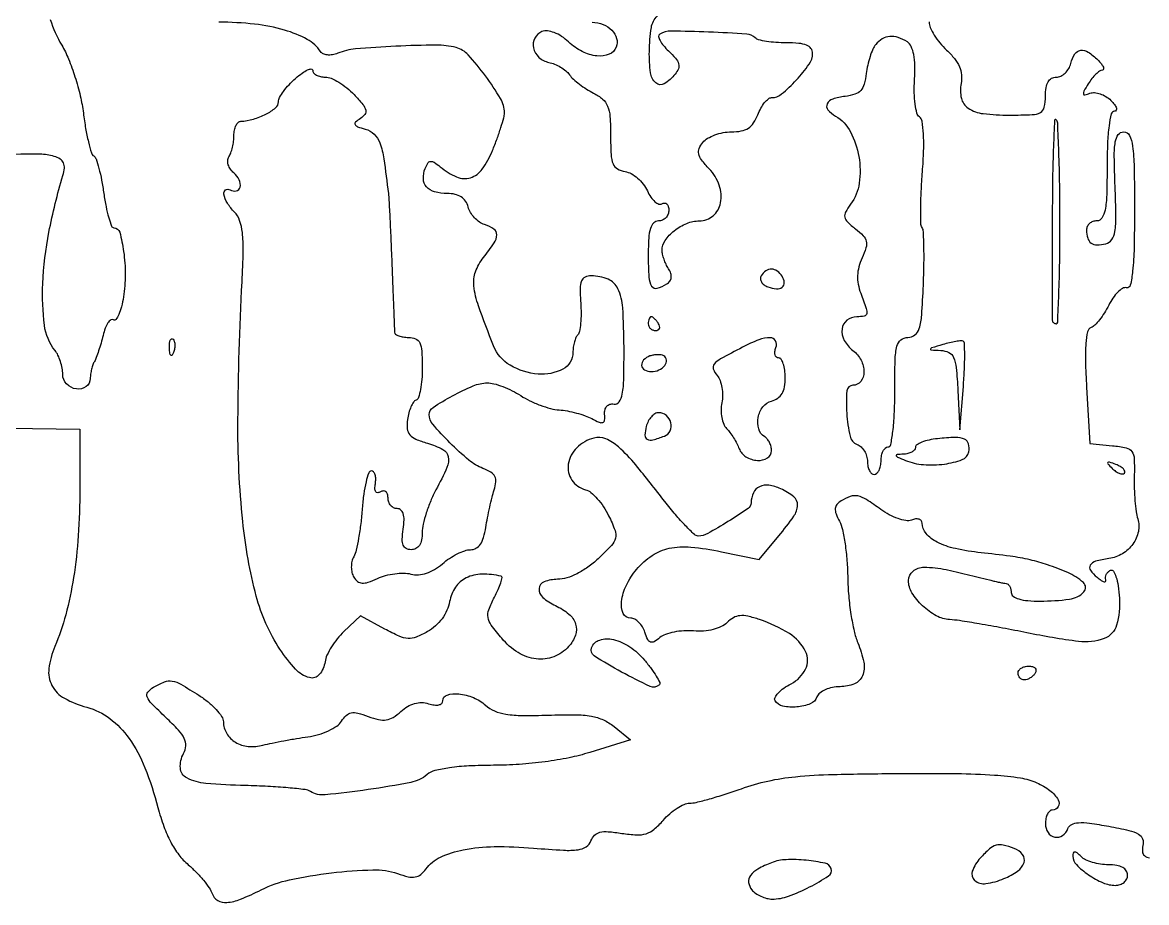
# Model space of a CAD drawing. Extents: x 0 to 5034, y 0 to 2560.
# Drawn here: x 196.6 to 360.8, y 1388.5 to 1517 of the extents above; entities that cross this region are included whole.
import ezdxf

# ---------------------------------------------------------------- set-up
doc = ezdxf.new("R2010")
doc.units = 0

msp = doc.modelspace()

# ---------------------------------------------------------------- linework, layer by layer
for points in [[(200.688407, 1517.402877, 0.055777), (202.355292, 1513.656713, -0.036487), (203.342429, 1511.649946, -0.019006), (204.289231, 1509.025265, -0.018798), (205.060801, 1506.243922, -0.027186), (205.513998, 1503.73426, 0.011595), (205.847144, 1501.491842, 0.016579), (206.254221, 1499.522451, 0.012477), (206.679634, 1497.93567, 0.184639), (207.02319, 1497.485668, -0.175354), (207.366651, 1497.052184, -0.01498), (207.782693, 1495.672665, -0.018384), (208.179293, 1493.949265, -0.013188), (208.500154, 1491.998883, 0.014392), (208.820109, 1490.082825, 0.022884), (209.215183, 1488.468422, 0.018989), (209.629158, 1487.23466, 0.311827), (209.968838, 1487, -0.339451), (210.824544, 1486.343401, -0.030933), (211.393591, 1483.535683, -0.034576), (211.627629, 1480.14888, -0.039629), (211.370558, 1476.915879, -0.022132), (211.072167, 1475.464908, -0.041202), (210.683979, 1474.329513, -0.05925), (210.27265, 1473.627739, -0.386671), (209.904415, 1473.559075, 0.304352), (209.530627, 1473.54512, 0.088785), (209.110982, 1473.108421, 0.057019), (208.707832, 1472.323466, 0.031451), (208.391059, 1471.290898, -0.010479), (208.092509, 1470.149074, -0.010625), (207.747649, 1469.026076, -0.010463), (207.406737, 1468.062709, -0.04215), (207.138172, 1467.5, 0.048367), (206.911637, 1467.009794, 0.024067), (206.717033, 1466.353125, 0.023637), (206.579344, 1465.647527, 0.031969), (206.526431, 1465, -0.236189), (205.904154, 1463.809067, -0.19505), (204.497116, 1463.464499, -0.164738), (203.067233, 1464.19379, -0.195591), (202.5, 1465.588369, 0.04544), (202.417768, 1466.491337, 0.032278), (202.169867, 1467.477946, 0.032759), (201.806976, 1468.396637, 0.057737), (201.376145, 1469.088369, -0.138207), (199.833046, 1472.761593, -0.042103), (199.596344, 1478.847032, -0.036482), (200.48801, 1486.354851, -0.025324), (202.534512, 1494.653596, 0.050326), (202.740151, 1495.712295, 0.132899), (202.60838, 1496.466509, 0.144222), (202.124905, 1497.013669, 0.063413), (201.239703, 1497.423921, 0.077912), (199.199265, 1497.736108, 0.000083), (154.365639, 1497.563352, 0.000258)], [(329, 1517.051869, 0.105161), (329.174319, 1516.23221, 0.034745), (329.755108, 1515.139568, 0.032822), (330.586844, 1513.983462, 0.031846), (331.57058, 1512.933694, -0.035675), (332.719104, 1511.689131, -0.066232), (333.426313, 1510.513856, -0.077962), (333.732304, 1509.334302, -0.071897), (333.675534, 1508.082997, 0.10444), (333.717709, 1505.89139, 0.193195), (334.720785, 1504.453313, 0.117145), (336.907271, 1503.663036, 0.028791), (340.75, 1503.447484, 0.009043), (344.068571, 1503.512592, 0.112806), (345.275831, 1503.836809, 0.224885), (345.836289, 1504.587433, 0.049778), (346, 1506.227762, -0.038059), (346.093866, 1507.459134, -0.092653), (346.393712, 1508.315104, -0.134078), (346.897967, 1508.816452, -0.129705), (347.59362, 1509, 0.114309), (348.241886, 1509.150168, 0.075597), (348.872748, 1509.5875, 0.069688), (349.391003, 1510.235545, 0.070024), (349.710251, 1511, -0.075946), (350.302165, 1512.3717, -0.225025), (351.143769, 1512.91012, -0.180948), (352.240473, 1512.651531, -0.048994), (353.642857, 1511.5, -0.02619), (354.162219, 1510.923182, -0.065362), (354.458161, 1510.440625, -0.164967), (354.486301, 1510.137601, -0.347114), (354.311975, 1510, 0.15487), (353.911632, 1509.872951, 0.036885), (353.365053, 1509.423369, 0.034468), (352.785506, 1508.788429, 0.028174), (352.25518, 1508.037, 0.009946), (351.605166, 1506.948557, 0.172576), (351.533624, 1506.547848, 0.434321), (351.748435, 1506.405196, 0.033297), (352.488934, 1506.634127, -0.112397), (353.165054, 1506.731169, -0.061517), (353.988981, 1506.560561, -0.056588), (354.826347, 1506.166226, -0.058121), (355.54573, 1505.597127, -0.031885), (356.086383, 1504.982743, -0.085185), (356.358969, 1504.469156, -0.213052), (356.326081, 1504.147351, -0.268466), (356.071429, 1504, 0.34799), (355.605485, 1503.631032, 0.024537), (355.283482, 1501.883333, 0.023415), (355.066722, 1499.378316, 0.009874), (355, 1496, -0.006994), (354.94137, 1491.808516, -0.039364), (354.703125, 1489.583333, -0.093584), (354.246922, 1488.413981, -0.258593), (353.5, 1488, 0.087646), (352.927262, 1487.898827, 0.094518), (352.440625, 1487.608333, 0.100101), (352.115099, 1487.175307, 0.111732), (352, 1486.666667, 0.070139), (352.167738, 1485.476798, 0.168984), (352.673917, 1484.760074, 0.159484), (353.539363, 1484.487815, 0.060785), (354.807905, 1484.657454, 0.18221), (355.669058, 1485.265535, 0.108963), (356.137951, 1486.444837, 0.04412), (356.297751, 1488.624485, 0.006499), (356.173853, 1493.048692, -0.006149), (356.048467, 1497.416811, -0.043109), (356.196872, 1499.540538, -0.119309), (356.63671, 1500.600221, -0.23939), (357.423853, 1501, -0.288755), (358.24995, 1500.479524, -0.077694), (358.715736, 1498.925932, -0.029988), (358.947979, 1495.886015, -0.004073), (359, 1489.5, -0.005327), (358.941872, 1484.04449, -0.020874), (358.729712, 1480.684039, -0.029082), (358.390074, 1478.618084, -0.41045), (357.816752, 1478.25, 0.194493), (357.264893, 1478.151875, 0.055338), (356.569231, 1477.599916, 0.046865), (355.855056, 1476.744839, 0.035006), (355.231456, 1475.685884, -0.024422), (354.609118, 1474.576049, -0.026824), (353.899128, 1473.567802, -0.027622), (353.205191, 1472.780412, -0.107533), (352.664704, 1472.42713, 0.252876), (352.145636, 1471.82414, 0.034764), (351.896245, 1470.126689, 0.025878), (351.832797, 1467.551637, 0.008372), (352, 1463.741246), (352.5, 1455.5), (355.792632, 1455.183462, -0.028703), (357.784475, 1454.875838, -0.188663), (358.611439, 1454.329814, -0.146395), (358.960753, 1453.288179, -0.015302), (358.966587, 1450.683462, 0.014295), (358.966986, 1448.935101, 0.013179), (359.066051, 1447.141392, 0.013305), (359.239004, 1445.548248, 0.041938), (359.471841, 1444.5, -0.127407), (359.562966, 1442.639912, -0.106073), (358.760895, 1440.823661, -0.099954), (357.231127, 1439.414623, -0.100197), (355.27577, 1438.711115, 0.02799), (353.330759, 1438.313592, 0.188739), (352.550841, 1437.744154, 0.308103), (352.573839, 1436.995315, 0.062486), (353.532258, 1435.973228, 0.022864), (354.121855, 1435.527795, 0.07576), (354.558538, 1435.316824, 0.288021), (354.761081, 1435.371148, 0.273973), (354.806424, 1435.580727, -0.108714), (354.765366, 1435.969676, -0.085998), (354.883762, 1436.376839, -0.081367), (355.141104, 1436.739658, -0.082145), (355.5, 1437, -0.385538), (355.916174, 1436.883786, -0.063537), (356.30018, 1436.058774, -0.041255), (356.611384, 1434.706915, -0.019701), (356.797354, 1432.932091, -0.084684), (356.387043, 1428.999497, -0.239333), (354.573345, 1427.024115, -0.122811), (350.83977, 1426.597328, -0.018044), (343.275265, 1427.869882, 0.003939), (339.732265, 1428.569188, 0.004545), (336.343359, 1429.17853, 0.004086), (333.464699, 1429.644988, 0.026359), (332, 1429.791604, -0.115827), (330.053441, 1430.346478, -0.063213), (328.042811, 1431.826586, -0.064177), (326.507152, 1433.718668, -0.139293), (326, 1435.503795, -0.228418), (326.660661, 1436.874508, -0.169021), (328.271975, 1437.440245, -0.055455), (331.511715, 1437.088933, -0.007972), (338, 1435.537155, 0.006345), (338.629293, 1435.384483, 0.005845), (339.279687, 1435.243386, 0.005846), (339.862285, 1435.131192, 0.019225), (340.25, 1435.076511, -0.155035), (340.536441, 1434.952259, -0.085543), (340.779688, 1434.65343, -0.071146), (340.944228, 1434.229832, -0.057173), (341, 1433.743676, 0.243668), (341.277857, 1433.207372, 0.082433), (342.094203, 1432.812768, 0.051234), (343.415663, 1432.567672, 0.020704), (345.25, 1432.494981, 0.032438), (349.522223, 1432.780139, 0.170344), (351.589695, 1433.827614, 0.421776), (351.543089, 1435.202915, 0.085475), (349.25, 1436.666615, 0.016081), (346.304056, 1437.793738, 0.027108), (343.761311, 1438.522318, 0.022527), (340.848583, 1439.051768, 0.007723), (336.58929, 1439.562397, -0.027205), (332.845552, 1440.159908, -0.063765), (330.17909, 1441.103201, -0.098229), (328.571778, 1442.35893, -0.179841), (328, 1443.897187, 0.179536), (327.871796, 1444.242723, 0.148391), (327.53817, 1444.454497, 0.102295), (327.029742, 1444.488653, 0.057465), (326.427814, 1444.333926, -0.131099), (325.624385, 1444.248689, -0.04397), (324.469307, 1444.534907, -0.040188), (323.189216, 1445.09297, -0.036314), (321.968307, 1445.865311, 0.015892), (319.856532, 1447.32516, 0.090781), (318.601944, 1447.843811, 0.138721), (317.505794, 1447.772746, 0.056155), (316.146755, 1447.111861, 0.079925), (315.54816, 1446.582258, 0.153785), (315.311885, 1445.993751, 0.111134), (315.421921, 1445.238918, 0.03133), (315.919456, 1444.150499, -0.069799), (316.360774, 1442.949061, -0.016752), (316.74014, 1440.854224, -0.016884), (317.016192, 1438.397296, -0.016013), (317.132158, 1435.88348, 0.018793), (317.266687, 1433.281528, 0.016134), (317.598984, 1430.560116, 0.016433), (318.062096, 1428.107546, 0.0441), (318.599522, 1426.416052, -0.048625), (319.469976, 1423.588154, -0.147654), (319.287588, 1421.60599, -0.200549), (318.114694, 1420.422242, -0.09886), (316, 1420, 0.049127), (314.881926, 1419.889879, 0.055896), (313.856843, 1419.563748, 0.06376), (313.062456, 1419.079927, 0.133279), (312.638374, 1418.5, -0.208388), (311.667062, 1417.512835, -0.073647), (309.695439, 1417.039595, -0.073523), (307.667622, 1417.157828, -0.205888), (306.526321, 1417.957412, -0.265344), (306.509728, 1418.433487, -0.068897), (306.973315, 1419.080837, -0.051471), (307.793802, 1419.7845, -0.032211), (308.878921, 1420.437387, 0.159893), (310.967461, 1422.563668, 0.233408), (310.969362, 1425.142697, 0.13983), (308.602211, 1427.757511, 0.058512), (304.264392, 1429.801359, 0.023729), (302.53582, 1430.2909, 0.08009), (301.368078, 1430.371238, 0.108304), (300.43357, 1430.075062, 0.065773), (299.509614, 1429.366757, -0.085869), (298.660456, 1428.768093, -0.049388), (297.478695, 1428.344645, -0.044529), (296.087654, 1428.125334, -0.038348), (294.60709, 1428.139081, 0.03659), (293.199651, 1428.157092, 0.033991), (291.768814, 1427.972491, 0.035781), (290.519071, 1427.629581, 0.08858), (289.695966, 1427.162637, -0.038142), (288.855076, 1426.566779, -0.225158), (288.332082, 1426.51573, -0.201661), (287.924464, 1426.890632, -0.030476), (287.51671, 1427.94735, 0.059241), (287.160846, 1428.732236, 0.062326), (286.635769, 1429.397034, 0.069586), (286.02893, 1429.847767, 0.12563), (285.432612, 1430, -0.297492), (284.358869, 1430.700889, -0.134215), (284.100825, 1432.439493, -0.082939), (284.799818, 1434.825434, -0.063453), (286.285963, 1437.107573, -0.067816), (288.567792, 1439.15543, -0.097684), (291.058577, 1440.212147, -0.075992), (294.219838, 1440.385536, -0.027471), (298.67822, 1439.703385), (304.183193, 1438.548705), (307.064695, 1442.024353, 0.019758), (309.253608, 1444.887665, 0.144243), (309.801995, 1446.506209, 0.239116), (309.244733, 1447.723698, 0.061227), (307.340642, 1448.890655, 0.069527), (305.604592, 1449.406248, 0.149645), (304.238123, 1449.203606, 0.175478), (303.357687, 1448.311954, 0.102543), (303.015313, 1446.831559, -0.242151), (302.571866, 1446.016079, -0.009586), (299.641329, 1444.102748, -0.013096), (296.689045, 1442.360859, -0.127396), (295.295742, 1442, -0.19113), (294.743632, 1442.219052, -0.011774), (293.462286, 1443.483997, -0.016132), (291.983593, 1445.1164, -0.01116), (290.413776, 1447.051905, 0.006822), (286.169608, 1452.378561, 0.038608), (283.660827, 1454.999193, 0.08261), (281.793212, 1456.183604, 0.165514), (280.07094, 1456.3083, 0.131117), (277.563323, 1454.884082, 0.159275), (276.327018, 1452.495538, 0.191991), (276.843244, 1450.161131, 0.181458), (278.838186, 1448.752566, -0.109288), (279.630262, 1448.346735, -0.037683), (280.562409, 1447.449114, -0.035308), (281.472965, 1446.271868, -0.034199), (282.219614, 1444.96598, -0.021819), (283.147904, 1442.814828, -0.152606), (283.216643, 1441.687191, -0.130003), (282.639865, 1440.632783, -0.014209), (280.664546, 1438.66583, -0.033566), (279.183309, 1437.448894, -0.03823), (277.613187, 1436.498676, -0.041973), (276.088746, 1435.882883, -0.074127), (274.75, 1435.677779, 0.089011), (272.807229, 1435.32105, 0.290879), (272.056142, 1434.32378, 0.239294), (272.588159, 1433.030907, 0.070902), (274.444988, 1431.843111, -0.06668), (276.405849, 1430.611867, -0.142457), (277.397805, 1429.142886, -0.165343), (277.370644, 1427.526017, -0.098074), (276.369123, 1425.855382, -0.117174), (274.198724, 1424.364317, -0.123617), (271.633805, 1424.048067, -0.109679), (268.984684, 1424.990501, -0.077911), (266.597562, 1427.066423, -0.017315), (265.086454, 1428.993973, -0.11421), (264.60934, 1430.113652, -0.135785), (264.715951, 1431.237997, -0.028205), (265.534349, 1433.066423, 0.014952), (266.078436, 1434.200439, 0.026009), (266.45132, 1435.174981, 0.02536), (266.652666, 1435.923649, 0.407949), (266.52568, 1436.125, 0.062347), (263.694276, 1436.43462, 0.110772), (261.423877, 1435.888012, 0.130303), (259.843654, 1434.513061, 0.105587), (258.996479, 1432.42367, -0.062529), (258.603239, 1431.151119, -0.052603), (257.889818, 1429.932701, -0.051564), (256.920781, 1428.866853, -0.054663), (255.771743, 1428.045359, -0.032538), (254.104125, 1427.247174, -0.110843), (252.922736, 1427.055825, -0.090924), (251.645871, 1427.370405, -0.017775), (249.513868, 1428.422598), (245.977207, 1430.327216), (243.541869, 1428.039334, 0.034987), (242.587438, 1427.007941, 0.030091), (241.732828, 1425.802087, 0.031236), (241.090379, 1424.608955, 0.072401), (240.803266, 1423.635942, -0.14042), (239.967765, 1421.772032, -0.29373), (238.510955, 1421.322996, -0.140022), (236.508866, 1422.55223, -0.039246), (234.225414, 1425.473402, -0.082662), (230.762915, 1433.22535, -0.038089), (228.789392, 1444.133643, -0.027631), (228.085888, 1458.904095, -0.011115), (228.689893, 1479.109093, 0.007642), (228.856449, 1483.629218, 0.032807), (228.737885, 1486.319458, 0.057917), (228.335596, 1488.074391, 0.111547), (227.569478, 1489.287665, -0.05945), (226.557374, 1490.574026, -0.088771), (226.040134, 1491.904433, -0.292467), (226.282319, 1492.519081, -0.303857), (226.930902, 1492.542705, 0.189394), (227.845241, 1492.377059, 0.295171), (228.40136, 1492.915418, 0.1699), (228.28326, 1493.994584, 0.108544), (227.5, 1495, -0.067277), (226.990395, 1495.553957, -0.076727), (226.673255, 1496.2002, -0.08763), (226.591252, 1496.836102, -0.133254), (226.76101, 1497.363307, 0.059573), (227.044882, 1497.939948, 0.026689), (227.282922, 1498.752184, 0.025961), (227.445745, 1499.647938, 0.031986), (227.5, 1500.495192, -0.047961), (227.573788, 1501.262676, -0.065672), (227.79375, 1501.920149, -0.083233), (228.117833, 1502.374019, -0.184738), (228.5, 1502.544349, 0.057113), (230.343282, 1502.856994, 0.04877), (232.174669, 1503.587579, 0.051624), (233.583618, 1504.511076, 0.225574), (234, 1505.387052, -0.126947), (234.161014, 1506.011012, -0.031337), (234.734375, 1506.910004, -0.030049), (235.543083, 1507.888917, -0.026142), (236.5, 1508.813051, -0.02139), (237.460449, 1509.578558, -0.047297), (238.265625, 1510.056435, -0.097056), (238.792776, 1510.189693, -0.430148), (239, 1509.993387, 0.177991), (239.139373, 1509.614271, 0.092234), (239.536295, 1509.291807, 0.072307), (240.127175, 1509.073469, 0.052445), (240.825686, 1509, -0.100162), (241.692904, 1508.824515, -0.036091), (242.819521, 1508.250153, -0.034049), (243.997087, 1507.42417, -0.034226), (245.049481, 1506.44733, -0.015643), (246.313099, 1505.015013, -0.108783), (246.737833, 1504.188929, -0.225122), (246.620008, 1503.558164, -0.093261), (245.973795, 1502.947305, 0.036976), (245.273694, 1502.420351, 0.331279), (245.197624, 1502.066686, 0.204183), (245.534446, 1501.759121, 0.017336), (246.678655, 1501.402, -0.123716), (247.976153, 1500.66933, -0.117069), (248.805506, 1499.396524, -0.050221), (249.39221, 1497.04053, -0.006842), (250.051305, 1492, -0.015579), (250.13563, 1491.012464, -0.001145), (250.276256, 1488.296875, -0.001594), (250.426263, 1485.056472, -0.001208), (250.570933, 1481.5, 0.000141), (250.705948, 1477.996941, 0.000209), (250.826562, 1474.923437, 0.000093), (250.931146, 1472.298836, 0.004105), (250.957632, 1471.75, 0.227702), (251.116414, 1471.462231, 0.066823), (251.575054, 1471.220313, 0.052447), (252.231001, 1471.054822, 0.0356), (253, 1471, -0.101296), (254.033479, 1470.788456, -0.187602), (254.636792, 1470.197917, -0.09211), (254.929911, 1469.007878, -0.014451), (255, 1466.583333, -0.019164), (254.934195, 1464.867092, -0.027893), (254.734273, 1463.366146, -0.026847), (254.44836, 1462.207196, -0.234723), (254.095398, 1461.833333, 0.159839), (253.723597, 1461.538746, 0.04209), (253.355062, 1460.863542, 0.038319), (253.044131, 1459.981441, 0.03126), (252.845398, 1459, 0.056984), (252.813978, 1457.660141, 0.153287), (253.176241, 1456.790254, 0.118967), (254.042732, 1456.151602, 0.028016), (255.75, 1455.543203, -0.045458), (258.018301, 1454.644667, -0.234433), (258.803862, 1453.594473, -0.152332), (258.612138, 1452.013236, -0.017253), (257, 1448.738815, 0.024352), (256.234393, 1447.126443, 0.021059), (255.5875, 1445.367957, 0.021595), (255.137142, 1443.722846, 0.056065), (255, 1442.503624, -0.046148), (254.899743, 1441.419685, -0.097309), (254.588884, 1440.637918, -0.129683), (254.076592, 1440.169779, -0.121205), (253.386501, 1440, -0.116179), (252.647561, 1440.174048, -0.185943), (252.215669, 1440.646606, -0.105029), (252.071307, 1441.521737, -0.024987), (252.213308, 1443, 0.02709), (252.33738, 1444.351274, 0.081358), (252.22226, 1445.267697, 0.14566), (251.877821, 1445.797332, 0.178073), (251.326807, 1446, -0.116754), (250.820719, 1446.119809, -0.100532), (250.38975, 1446.457961, -0.092981), (250.10044, 1446.963632, -0.083757), (250, 1447.559017, 0.071941), (249.920464, 1448.108941, 0.149735), (249.683764, 1448.466674, 0.189954), (249.331462, 1448.580914, 0.123549), (248.918623, 1448.449706, -0.126292), (248.504966, 1448.320695, -0.268721), (248.216838, 1448.468497, -0.14569), (248.08835, 1448.911251, -0.040251), (248.152237, 1449.640689, 0.046083), (248.206249, 1450.352657, 0.073496), (248.107313, 1450.953827, 0.104049), (247.879161, 1451.354911, 0.214777), (247.556976, 1451.5, 0.321996), (247.179672, 1451.228912, 0.022185), (246.795205, 1449.893811, 0.024985), (246.462819, 1448.128031, 0.015553), (246.241941, 1446.032122, -0.01206), (246.024667, 1443.822463, -0.013437), (245.706727, 1441.704545, -0.012831), (245.342161, 1439.920209, -0.066145), (244.988354, 1438.97824, 0.069606), (244.72731, 1438.26842, 0.054233), (244.641009, 1437.450018, 0.055316), (244.732255, 1436.65179, 0.082496), (244.998162, 1436.002974, 0.08605), (245.561632, 1435.367292, 0.156004), (246.204632, 1435.122063, 0.098471), (247.08379, 1435.247273, 0.022441), (248.485689, 1435.811526, -0.042357), (249.655518, 1436.229109, -0.031858), (250.996568, 1436.493287, -0.032586), (252.299167, 1436.578937, -0.061682), (253.341692, 1436.450377, 0.076422), (254.44672, 1436.346914, 0.063932), (255.605314, 1436.565989, 0.057403), (256.781466, 1437.104331, 0.042655), (257.937399, 1437.945707, -0.032321), (258.971947, 1438.731896, -0.030342), (260.120653, 1439.396551, -0.031738), (261.21214, 1439.858571, -0.084442), (262.043604, 1440, 0.128584), (262.844181, 1440.209344, 0.114303), (263.481502, 1440.790281, 0.079408), (263.958826, 1441.789761, 0.033229), (264.286326, 1443.25, -0.009313), (264.532039, 1444.657601, -0.006941), (264.853476, 1446.201015, -0.007021), (265.197252, 1447.64803, -0.015801), (265.507704, 1448.732179, 0.050985), (265.75434, 1449.897269, 0.148496), (265.602186, 1450.696557, 0.138845), (265.021532, 1451.308857, 0.042425), (263.861971, 1451.870696, -0.08244), (261.812992, 1453.073712, -0.022739), (259.047171, 1455.603626, -0.018127), (256.529574, 1458.315882, -0.182041), (256.006323, 1459.741342, -0.252019), (256.578734, 1460.783952, -0.019447), (259.417755, 1462.470592, -0.025449), (262.440648, 1463.917007, -0.094277), (264.5, 1464.35036, -0.069222), (265.467667, 1464.234843, -0.026635), (266.759253, 1463.820693, -0.025757), (268.132089, 1463.215746, -0.028847), (269.382563, 1462.492723, 0.032745), (270.685864, 1461.752636, 0.0238), (272.220063, 1461.097846, 0.024196), (273.742012, 1460.614654, 0.047514), (274.994286, 1460.407319, -0.028477), (276.186967, 1460.256169, -0.019615), (277.515931, 1459.955884, -0.019829), (278.775676, 1459.56468, -0.037679), (279.746169, 1459.135846, 0.020376), (280.841378, 1458.605921, 0.186383), (281.360569, 1458.58443, 0.292384), (281.622357, 1458.911681, 0.045948), (281.634446, 1459.776659, -0.078848), (281.688003, 1460.448799, -0.127101), (281.956624, 1460.952741, -0.140732), (282.412181, 1461.231164, -0.106578), (283, 1461.264477, 0.289134), (283.751614, 1461.588628, 0.107077), (284.206516, 1462.703635, 0.038766), (284.427837, 1464.989197, 0.0059), (284.461042, 1469.575029, 0.014042), (284.273285, 1475.325374, 0.092851), (283.576465, 1478.101865, 0.188492), (282.14758, 1479.479447, 0.096832), (279.673531, 1479.984687, 0.109176), (278.764834, 1479.791854, 0.195332), (278.247855, 1479.246172, 0.095419), (278.047961, 1478.161987, 0.016037), (278.132796, 1476.042598, -0.017693), (278.190333, 1474.475308, -0.022959), (278.126248, 1473.039336, -0.021576), (277.969667, 1471.874778, -0.153335), (277.709265, 1471.375931, 0.094239), (277.436463, 1470.97501, 0.035017), (277.208346, 1470.329201, 0.033182), (277.05232, 1469.571953, 0.034229), (277, 1468.808582, -0.277673), (275.535296, 1466.374478, -0.143387), (271.929614, 1465.633942, -0.112413), (267.823546, 1466.931847, -0.168145), (265.40022, 1469.76505, -0.007945), (263.216047, 1475.593996, -0.057352), (262.539386, 1478.509551, -0.115977), (262.782936, 1480.573632, -0.079704), (263.932799, 1482.641697, 0.018996), (265.493693, 1484.789128, 0.139455), (265.881147, 1485.984596, 0.258684), (265.461804, 1486.810183, 0.071929), (264.107971, 1487.465731, -0.075186), (263.346013, 1487.840797, -0.052611), (262.620634, 1488.467611, -0.052369), (262.038313, 1489.236174, -0.072118), (261.70159, 1490.033119, 0.085656), (261.313932, 1490.885866, 0.100412), (260.679079, 1491.505264, 0.089239), (259.78897, 1491.876274, 0.054281), (258.652637, 1492, -0.065299), (256.810133, 1492.241658, -0.147828), (255.626314, 1492.974577, -0.175152), (255.164974, 1494.142743, -0.099261), (255.42322, 1495.660511, -0.046466), (255.807951, 1496.438463, -0.231747), (256.208075, 1496.691111, -0.17601), (256.732294, 1496.562436, -0.025899), (257.622422, 1495.898399, 0.070966), (260.021703, 1494.423982, 0.179396), (262.035664, 1494.314472, 0.164115), (263.755073, 1495.557676, 0.057424), (265.25, 1498.263678, 0.009508), (265.920018, 1499.986102, 0.011219), (266.485937, 1501.640821, 0.010161), (266.90223, 1503.052441, 0.066712), (267, 1503.781947, 0.135125), (266.428648, 1505.857499, 0.025328), (264.221439, 1509.169107, 0.024871), (261.697777, 1512.237658, 0.145264), (259.928811, 1513.308365, 0.066272), (257.029683, 1513.668025, 0.009913), (251.146557, 1513.498846, 0.009364), (245.265379, 1513.102441, 0.076019), (242.649075, 1512.468358, -0.054978), (241.8881, 1512.249804, -0.067118), (241.148469, 1512.223318, -0.079405), (240.53668, 1512.383918, -0.146711), (240.149075, 1512.71475, 0.126907), (238.213448, 1514.50148, 0.052813), (234.896415, 1515.854994, 0.04306), (230.518538, 1516.723457, 0.026957), (225.29966, 1517.015313, -0.014884)], [(279.8, 1517, -0.093312), (281.399494, 1516.698873, -0.107465), (282.690804, 1515.84121, -0.125975), (283.37643, 1514.643124, -0.16024), (283.314866, 1513.378145, -0.207829), (282.280091, 1512.324225, -0.123627), (280.508554, 1512.076865, -0.091755), (278.36653, 1512.716704, -0.070346), (276.365332, 1514.126514, 0.041579), (275.33877, 1514.941615, 0.054833), (274.278684, 1515.491367, 0.064367), (273.29, 1515.733626, 0.12011), (272.476975, 1515.629538, 0.184674), (271.423604, 1514.683742, 0.175609), (271.241973, 1513.252729, 0.15179), (272.032431, 1511.880778, 0.140045), (273.486551, 1511.144815, -0.051088), (274.314724, 1510.895565, -0.036501), (275.179409, 1510.459161, -0.037043), (275.950488, 1509.915148, -0.06282), (276.492098, 1509.341693, 0.051358), (277.064595, 1508.707097, 0.021157), (277.957358, 1507.967465, 0.020667), (278.990003, 1507.248449, 0.024955), (280.017031, 1506.664492, -0.061775), (281.331987, 1505.783108, -0.119679), (282.061587, 1504.758271, -0.078892), (282.409226, 1503.225249, -0.016386), (282.5, 1500.456131, 0.012864), (282.57136, 1497.68306, 0.082857), (282.871798, 1496.319002, 0.166291), (283.504881, 1495.584976, 0.097245), (284.612994, 1495.198403, -0.09074), (285.505581, 1494.89987, -0.052019), (286.440541, 1494.249617, -0.049665), (287.274026, 1493.372529, -0.058351), (287.867248, 1492.392015, 0.040523), (288.376999, 1491.477544, 0.064411), (288.965763, 1490.803781, 0.090309), (289.537331, 1490.458171, 0.233429), (290.004253, 1490.502629, -0.13999), (290.382259, 1490.609447, -0.191219), (290.707499, 1490.479297, -0.138257), (290.927083, 1490.110894, -0.065777), (291, 1489.559017, -0.095165), (290.885705, 1488.963945, -0.09695), (290.559375, 1488.457961, -0.098802), (290.072373, 1488.119235, -0.103052), (289.5, 1488, 0.200296), (288.79299, 1487.704941, 0.122766), (288.325, 1486.916667, 0.058865), (288.069243, 1485.460489, 0.014068), (288, 1483, 0.013146), (288.08499, 1479.768025, 0.130074), (288.497512, 1478.485845, 0.32671), (289.297512, 1478.176226, 0.076141), (290.697214, 1478.791706, 0.092797), (291.152692, 1479.217159, 0.129779), (291.35644, 1479.732828, 0.11243), (291.292169, 1480.338337, 0.058625), (290.962526, 1481.026393, -0.030518), (290.604641, 1481.677032, -0.024715), (290.299873, 1482.413333, -0.025375), (290.086458, 1483.122578, -0.057201), (290.015313, 1483.678571, -0.155247), (290.456528, 1485.130353, -0.074413), (291.800797, 1486.56862, -0.070135), (293.618829, 1487.635241, -0.097945), (295.463021, 1488, 0.179638), (297.475697, 1488.74722, 0.169688), (298.572149, 1490.646092, 0.133623), (298.371771, 1493.203527, 0.102943), (296.905013, 1495.60111, -0.022942), (295.789772, 1496.903047, -0.107091), (295.363433, 1497.787734, -0.161005), (295.429396, 1498.575234, -0.072599), (295.975671, 1499.470685, -0.088678), (296.670387, 1500.057237, -0.04325), (297.724609, 1500.550764, -0.041085), (298.942904, 1500.88698, -0.046821), (300.147196, 1501, 0.046232), (301.586755, 1501.133392, 0.09801), (302.622274, 1501.54722, 0.103209), (303.388902, 1502.307553, 0.055184), (304, 1503.5, -0.034941), (304.44254, 1504.456907, -0.044214), (304.985662, 1505.265625, -0.050566), (305.543802, 1505.828902, -0.173957), (306.020704, 1506, 0.176416), (307.479396, 1506.531205, 0.031292), (309.6196, 1508.5696, 0.032027), (311.494016, 1510.872593, 0.15603), (312, 1512.454545, 0.162821), (311.7627, 1513.163942, 0.136323), (311.129902, 1513.649209, 0.074536), (309.987774, 1513.921977, 0.021412), (308.166667, 1514, -0.017018), (306.647117, 1514.051735, -0.021594), (305.251764, 1514.207611, -0.020248), (304.118461, 1514.431356, -0.13837), (303.626574, 1514.706759, 0.182181), (302.373699, 1515.273773, 0.006031), (296.813216, 1515.566069, 0.007234), (291.326076, 1515.7087, 0.135994), (289.674723, 1515.271509, 0.310383), (289.518242, 1514.938903, 0.081099), (289.716412, 1514.348831, 0.053729), (290.219704, 1513.602339, 0.030062), (290.975544, 1512.808158, -0.027657), (292.001544, 1511.740431, -0.109563), (292.428831, 1510.943033, -0.160917), (292.39567, 1510.21375, -0.082231), (291.928376, 1509.413698, -0.083205), (290.327896, 1508.032341, -0.328821), (289.108836, 1508.141556, -0.182955), (288.322242, 1509.637203, -0.035183), (288.160466, 1512.75, -0.032474), (288.451143, 1516.229847, -0.166592), (289.330223, 1517.92495, -0.161148)], [(184.25, 1457.868337), (205, 1457.58549), (205, 1448.841966, -0.016827), (204.771145, 1442.04377, -0.022604), (204.079361, 1435.920666, -0.025165), (202.937371, 1430.510329, -0.035912), (201.346674, 1425.868333, 0.06931), (200.477176, 1422.645613, 0.153876), (200.928265, 1420.169898, 0.146197), (202.744701, 1418.318712, 0.060449), (206.031208, 1416.991597, -0.096578), (209.37326, 1415.354085, -0.076528), (212.178612, 1412.460319, -0.059857), (214.50303, 1408.180685, -0.030671), (216.407748, 1402.368135, 0.022374), (217.267058, 1399.591018, 0.035596), (218.271664, 1397.316944, 0.041215), (219.451935, 1395.473649, 0.051947), (220.840589, 1394, -0.021204), (221.993618, 1392.917879, -0.020746), (223.059655, 1391.734365, -0.021163), (223.90618, 1390.619469, -0.069859), (224.321068, 1389.797838, 0.179293), (225.127083, 1388.807064, 0.153856), (226.443177, 1388.502057, 0.077072), (228.47143, 1388.980011, 0.020591), (231.5, 1390.35595, -0.06436), (235.606042, 1391.80413, -0.023187), (241.728108, 1392.818294, -0.022), (247.791417, 1393.266623, -0.091565), (251.399193, 1392.710996, 0.026782), (252.956295, 1392.260077, 0.097812), (253.978979, 1392.225986, 0.130298), (254.774243, 1392.581907, 0.06496), (255.540652, 1393.386482, -0.12726), (257.642245, 1395.107849, -0.06033), (260.997294, 1396.192167, -0.045622), (265.524663, 1396.650538, -0.023269), (271.241726, 1396.439999, 0.006377), (275.63521, 1396.129358, 0.045912), (277.755372, 1396.201311, 0.113087), (278.93666, 1396.633719, 0.158373), (279.638739, 1397.500951, -0.10546), (280.165952, 1398.311738, -0.137427), (280.934655, 1398.742689, -0.080298), (282.137576, 1398.83618, -0.018971), (284.143798, 1398.592996, 0.026353), (286.298363, 1398.364038, 0.089642), (287.69364, 1398.540256, 0.10023), (288.85312, 1399.180067, 0.037786), (290.177121, 1400.488696, -0.034157), (291.135418, 1401.449701, -0.03505), (292.207793, 1402.262305, -0.037358), (293.234241, 1402.827991, -0.107667), (294.023785, 1403, 0.05938), (294.997927, 1403.116098, 0.008627), (296.933409, 1403.619584, 0.009665), (299.2101, 1404.301653, 0.008144), (301.59345, 1405.109222, -0.031225), (305.464451, 1406.224674, -0.030379), (309.479858, 1406.861914, -0.018495), (314.987754, 1407.190911, -0.004029), (324.5, 1407.329971, -0.0041), (333.040745, 1407.315962, -0.014224), (338.560709, 1407.104519, -0.021191), (342.332739, 1406.691324, -0.068099), (344.75, 1405.976638, -0.056282), (346.663491, 1404.840267, -0.102242), (347.856384, 1403.476529, -0.265937), (347.851509, 1402.490943, -0.26763), (347, 1402, 0.191087), (346.618118, 1401.848523, 0.088204), (346.29375, 1401.4125, 0.068025), (346.073693, 1400.765418, 0.048028), (346, 1400, 0.143984), (346.376475, 1398.719756, 0.200746), (347.348633, 1398.050999, 0.206716), (348.484151, 1398.282777, 0.149946), (349.289289, 1399.311491, -0.190827), (349.829573, 1399.899025, -0.099836), (350.80717, 1400.149829, -0.048077), (352.443252, 1400.077865, -0.010287), (355.25327, 1399.622631, -0.01125), (358.185983, 1399.016891, -0.071914), (359.597624, 1398.469755, -0.177196), (360.192119, 1397.773475, -0.154137), (360.240361, 1396.81114, 0.083161), (360.159774, 1395.916518, 0.204475), (360.45814, 1395.342698, 0.131108), (361.205015, 1395.002706, 0.028071)]]:
    msp.add_lwpolyline(points, format="xyb")
for points in [[(321.21093, 1513.75, 0.070023), (320.789816, 1513.065101, 0.024779), (320.381266, 1511.985938, 0.024027), (320.044124, 1510.74024, 0.025985), (319.838485, 1509.5, -0.038893), (319.540201, 1507.949851, -0.121081), (319.025797, 1507.027701, -0.129714), (318.165973, 1506.485053, -0.047646), (316.75, 1506.183578, 0.047573), (314.937354, 1505.797922, 0.206688), (314.124348, 1505.095802, 0.299615), (314.238734, 1504.230232, 0.081106), (315.354015, 1503.29969, -0.13914), (317.521987, 1501.022385, -0.078879), (318.753668, 1497.389444, -0.077694), (318.809642, 1493.491801, -0.12555), (317.553828, 1490.44113, 0.034406), (316.811982, 1489.287608, 0.175677), (316.69623, 1488.546475, 0.155933), (317.077558, 1487.852176, 0.025567), (318.256601, 1486.842747, -0.03536), (319.385575, 1485.837239, -0.13787), (319.828277, 1485.023934, -0.132269), (319.791852, 1484.07951, -0.031502), (319.226017, 1482.596709, 0.042381), (318.75626, 1481.280519, 0.054757), (318.566332, 1480.01268, 0.05549), (318.657051, 1478.747345, 0.045251), (319.023244, 1477.438863, -0.006916), (319.832818, 1475.217507, -0.124529), (319.898799, 1474.468598, -0.315049), (319.543547, 1474.102465, -0.047553), (318.468615, 1474, 0.168569), (317.004937, 1473.492106, 0.199134), (316.294829, 1472.221634, 0.15568), (316.619702, 1470.553375, 0.106231), (317.892688, 1469.080946, -0.113279), (319.06713, 1467.683632, -0.118879), (319.488032, 1465.938834, -0.163625), (319.025334, 1464.562497, -0.2347), (317.893011, 1464, 0.391489), (316.998547, 1463.17289, 0.037106), (316.985432, 1459.916355, 0.035954), (317.46408, 1456.568929, 0.25281), (318.5, 1455.361626, -0.098143), (319.073537, 1455.000393, -0.066864), (319.559375, 1454.399034, -0.064008), (319.887915, 1453.659707, -0.07271), (320, 1452.893011, 0.050854), (320.073863, 1452.168668, 0.070807), (320.29375, 1451.556072, 0.0909), (320.618285, 1451.144157, 0.182536), (321, 1451, 0.191087), (321.381882, 1451.151477, 0.088204), (321.70625, 1451.5875, 0.068025), (321.926307, 1452.234582, 0.048028), (322, 1453, -0.048028), (322.073693, 1453.765418, -0.068025), (322.29375, 1454.4125, -0.088204), (322.618118, 1454.848523, -0.191087), (323, 1455, 0.358912), (323.413821, 1455.340974, 0.01702), (323.71875, 1457.25, 0.020476), (323.932089, 1459.801826, 0.010616), (324, 1463, -0.005543), (324.05234, 1467.721078, -0.053423), (324.310031, 1469.708873, -0.165475), (324.897548, 1470.638441, -0.171445), (325.920996, 1471, 0.168598), (326.946116, 1471.355779, 0.154968), (327.5735, 1472.282338, 0.054654), (327.924477, 1474.22758, 0.006517), (328.170996, 1478.603466, 0.006727), (328.259588, 1481.576506, 0.009609), (328.251984, 1484.215995, 0.00602), (328.17685, 1486.415989, 0.128628), (327.984694, 1487.032739, -0.135285), (327.802508, 1487.645619, -0.00672), (327.788581, 1489.76643, -0.010433), (327.859283, 1492.314583, -0.00732), (328.040697, 1495.179274, 0.011295), (328.21051, 1498.247341, 0.021899), (328.183285, 1500.702465, 0.021462), (328.002868, 1502.541394, 0.211603), (327.600856, 1503.185804, -0.184949), (327.224284, 1503.725681, -0.027538), (326.971692, 1505.051723, -0.027901), (326.842063, 1506.723574, -0.020756), (326.878931, 1508.574825, 0.019937), (326.924271, 1510.678551, 0.041975), (326.75768, 1512.302603, 0.056847), (326.397808, 1513.467243, 0.149234), (325.834078, 1514.123707, 0.058172), (324.482452, 1514.774547, 0.10367), (323.262797, 1514.928972, 0.115643), (322.175033, 1514.579424, 0.084833)], [(347, 1488.666667), (347, 1478.161458), (347, 1473.5, 0.11099), (347.04287, 1473.309256, 0.100018), (347.164154, 1473.146875, 0.094738), (347.345457, 1473.037953, 0.088247), (347.558824, 1473, 0.401396), (347.785976, 1473.21738, 0.001431), (347.953493, 1477.291054, 0.005974), (348.077484, 1482.00653, 0.003585), (348.117647, 1487.607843, 0.003577), (348.077301, 1493.247571, 0.00563), (347.953493, 1498.088787, 0.00178), (347.784892, 1502.260949, 0.187515), (347.558824, 1502.77451, 0.65072), (347.333127, 1502.687395, 0.00227), (347.164154, 1498.860846, 0.006322), (347.039952, 1494.252824, 0.003576)], [(304.495635, 1479.992937, 0.153283), (304.385628, 1479.560991, 0.123144), (304.527978, 1479.100609, 0.097937), (304.911954, 1478.680239, 0.067341), (305.479746, 1478.369399, 0.067736), (306.724488, 1478.076451, 0.188422), (307.573555, 1478.317483, 0.261672), (307.863615, 1478.985128, 0.113371), (307.541119, 1479.933469, 0.098738), (306.843686, 1480.681493, 0.152164), (306.01095, 1480.958873, 0.155876), (305.182705, 1480.71195, 0.104938)], [(288, 1473, 0.105053), (288.081062, 1472.618444, 0.099167), (288.311086, 1472.29375, 0.09642), (288.654762, 1472.076123, 0.093332), (289.059017, 1472, 0.108972), (289.413961, 1472.078288, 0.182303), (289.6254, 1472.29375, 0.161196), (289.656512, 1472.6179, 0.082592), (289.5, 1473, 0.029505), (289.231006, 1473.382774, 0.035638), (288.933975, 1473.70625, 0.038439), (288.65171, 1473.934461, 0.151918), (288.440983, 1474, 0.210953), (288.272352, 1473.92554, 0.081139), (288.129539, 1473.70625, 0.061769), (288.032345, 1473.382849, 0.042167)], [(218.683114, 1468.8125, -0.054073), (218.461564, 1468.395823, -0.470617), (218.279315, 1468.37858, -0.168741), (218.137993, 1468.670344, -0.018894), (218.078947, 1469.416667, -0.028489), (218.089945, 1470.112848, -0.077125), (218.200665, 1470.592839, -0.208169), (218.385309, 1470.77538, -0.296942), (218.604167, 1470.729167, -0.126455), (218.797407, 1470.402231, -0.060344), (218.876576, 1469.916927, -0.05415), (218.839148, 1469.359369, -0.051402)], [(301.752884, 1469.554639, 0.005159), (298.566708, 1467.85051, 0.085694), (297.62971, 1467.104461, 0.278464), (297.49845, 1466.400072, 0.083642), (298.069117, 1465.416719, -0.087544), (298.48116, 1464.693861, -0.043669), (298.748893, 1463.671632, -0.041565), (298.846775, 1462.533504, -0.047935), (298.745556, 1461.449295, 0.047754), (298.645408, 1460.380706, 0.044845), (298.745697, 1459.289137, 0.048019), (299.017171, 1458.335059, 0.101773), (299.433834, 1457.693548, -0.035373), (299.933134, 1457.110478, -0.019651), (300.460505, 1456.336542, -0.019516), (300.935192, 1455.507139, -0.029712), (301.274569, 1454.75, 0.168395), (302.266145, 1453.562286, 0.119614), (303.935547, 1453.039656, 0.151081), (305.400715, 1453.38982, 0.265034), (306, 1454.440983, 0.061875), (305.925833, 1455.038022, 0.051278), (305.70625, 1455.640225, 0.053305), (305.382836, 1456.157656, 0.08825), (305, 1456.5, -0.184253), (304.128904, 1457.63923, -0.120074), (304.04623, 1459.312104, -0.116241), (304.746899, 1460.876607, -0.167158), (306, 1461.710251, 0.085218), (306.909102, 1462.122574, 0.111474), (307.531244, 1462.786478, 0.091163), (307.886488, 1463.762454, 0.041839), (308, 1465.116631, 0.031879), (307.929505, 1466.221188, 0.049194), (307.715469, 1467.15301, 0.063241), (307.403524, 1467.798127, 0.253767), (307.031385, 1468, -0.184534), (306.710807, 1468.122486, -0.147206), (306.516384, 1468.440625, -0.100118), (306.488865, 1468.925634, -0.055937), (306.638374, 1469.5, 0.217229), (306.578098, 1470.480397, 0.274176), (305.815981, 1470.943871, 0.095717), (304.149299, 1470.641154, 0.027581)], [(331, 1469.942155, 0.002203), (329.374095, 1469.451263, 0.237094), (329.212705, 1469.29688, 0.499411), (329.294101, 1469.173816, 0.003702), (330.700096, 1469.09968, -0.102931), (331.892549, 1468.794669, -0.179366), (332.587161, 1468.06426, -0.078244), (332.965342, 1466.57794, -0.009785), (333.210101, 1463.25), (333.52001, 1457.5), (334.010005, 1463.847674, 0.007606), (334.161732, 1466.298512, 0.012035), (334.209189, 1468.402629, 0.006034), (334.185432, 1470.151216, 0.279411), (334, 1470.440149, 0.140679), (333.675444, 1470.497791, 0.015188), (332.9125, 1470.394843, 0.017699), (331.993957, 1470.208749, 0.013382)], [(288.25, 1468.281721, 0.109978), (287.328295, 1467.69937, 0.221452), (287.03797, 1466.909818, 0.250212), (287.462352, 1466.253317, 0.127326), (288.440983, 1466, 0.106441), (289.545947, 1466.237922, 0.119294), (290.403031, 1466.905355, 0.185342), (290.648399, 1467.684271, 0.25374), (290.266312, 1468.295956, 0.089043), (289.883168, 1468.430559, 0.041846), (289.357917, 1468.470863, 0.039704), (288.784906, 1468.421216, 0.044685)], [(287.710251, 1458, 0.055269), (287.524296, 1456.729674, 0.285877), (287.862699, 1456.141339, 0.189987), (288.690543, 1456.044525, 0.026838), (290.35507, 1456.582759, 0.193901), (291.188078, 1457.357941, 0.171868), (291.304414, 1458.542703, 0.16097), (290.643678, 1459.592548, 0.174196), (289.509643, 1460, 0.138147), (288.982614, 1459.851552, 0.072385), (288.454565, 1459.4125, 0.063139), (288.005235, 1458.76484, 0.056221)], [(330.25, 1456.21064, 0.026896), (329.004937, 1456.013273, 0.040672), (327.954687, 1455.697243, 0.04782), (327.211121, 1455.320324, 0.256959), (327, 1454.936642, -0.17714), (326.86742, 1454.574161, -0.087813), (326.485937, 1454.256519, -0.069565), (325.919557, 1454.030133, -0.051331), (325.25, 1453.936614, 0.012886), (324.323794, 1453.879138, 0.488593), (324.225057, 1453.726473, 0.209735), (324.419302, 1453.517274, 0.00607), (325.562649, 1453.038144, 0.077092), (328.184852, 1452.421936, 0.052589), (331.251107, 1452.508284, 0.055206), (333.846036, 1453.153036, 0.260885), (334.805368, 1454.27693, 0.112988), (334.77137, 1455.455143, 0.232954), (334.184016, 1456.136261, 0.108467), (332.854171, 1456.385608, 0.018175)], [(355.733333, 1451.875912, 0.043285), (356.246577, 1451.441312, 0.063152), (356.768815, 1451.162781, 0.082976), (357.220211, 1451.072099, 0.20742), (357.526461, 1451.193128, 0.278911), (357.59249, 1451.461316, 0.120343), (357.395085, 1451.789051, 0.070189), (356.940734, 1452.133723, 0.036269), (356.293128, 1452.435707, 0.008399), (355.336218, 1452.78179, 0.286372), (355.111181, 1452.729672, 0.400052), (355.106486, 1452.536448, 0.011214)], [(287.452205, 1423.874432, -0.014929), (288.427049, 1422.643081, -0.023967), (289.174253, 1421.531616, -0.020615), (289.675548, 1420.619911, -0.32223), (289.621317, 1420.287984, -0.314501), (288.26462, 1420.04673, -0.01654), (284.109548, 1422.139127, -0.016321), (280.111221, 1424.493762, -0.357213), (279.71334, 1425.695359, -0.229115), (280.906543, 1426.81574, -0.134444), (282.905163, 1426.888106, -0.092937), (285.293724, 1425.831639, -0.067481)], [(344.5, 1422, -0.06081), (344.193797, 1421.617485, -0.051032), (343.7871, 1421.29375, -0.053229), (343.346558, 1421.073302, -0.089642), (342.940983, 1421, -0.105429), (342.581949, 1421.076556, -0.099231), (342.276414, 1421.29375, -0.096318), (342.071618, 1421.618268, -0.092995), (342, 1422, -0.153634), (342.120018, 1422.381379, -0.097988), (342.457961, 1422.70625, -0.080552), (342.962904, 1422.925455, -0.062283), (343.559017, 1423, -0.066118), (344.110654, 1422.926733, -0.138808), (344.478525, 1422.70625, -0.191142), (344.607943, 1422.379648, -0.139169)], [(222.388333, 1418.75, -0.029731), (223.741427, 1417.769045, -0.035021), (224.891721, 1416.682843, -0.037605), (225.709183, 1415.648605, -0.142882), (225.957674, 1414.872445, 0.128642), (226.453527, 1413.160182, 0.125803), (227.727333, 1411.893109, 0.111125), (229.595585, 1411.29236, 0.084681), (231.744254, 1411.462861, -0.010836), (233.069357, 1411.768198, -0.004963), (234.809904, 1412.111747, -0.004912), (236.650306, 1412.437382, -0.006758), (238.310739, 1412.691365, 0.037077), (239.849404, 1413.023165, 0.037071), (241.322268, 1413.578595, 0.039623), (242.527961, 1414.259246, 0.10524), (243.2115, 1414.967058, -0.062846), (243.903165, 1415.815808, -0.147607), (244.625523, 1416.181287, -0.108626), (245.57879, 1416.142083, -0.02586), (247.100661, 1415.655903, 0.033564), (248.630714, 1415.192942, 0.09507), (249.740577, 1415.151694, 0.102813), (250.735704, 1415.523231, 0.043359), (251.878237, 1416.389806, -0.050488), (252.856593, 1417.110168, -0.065349), (253.880784, 1417.547145, -0.070629), (254.916161, 1417.684335, -0.074649), (255.928336, 1417.522745, 0.040818), (256.757853, 1417.332242, 0.085072), (257.418784, 1417.349157, 0.13859), (257.838153, 1417.562576, 0.209127), (258, 1417.932612, -0.330073), (258.630905, 1418.784193, -0.099881), (260.332311, 1418.948786, -0.072921), (262.46877, 1418.407247, -0.085642), (264.231354, 1417.290628, 0.085422), (265.537792, 1416.462182, 0.059714), (267.219621, 1415.986897, 0.037653), (269.62361, 1415.792081, 0.010704), (273.374249, 1415.851409, -0.010847), (277.267673, 1415.911884, -0.041156), (279.689888, 1415.697133, -0.063852), (281.448335, 1415.156602, -0.063812), (283.013919, 1414.189813), (285.399529, 1412.258063), (279.449764, 1410.401075, -0.02538), (276.437481, 1409.626193, -0.016995), (272.928334, 1409.034494, -0.016227), (269.173091, 1408.655416, -0.016359), (265.411246, 1408.522043, 0.011474), (261.820583, 1408.429842, 0.022655), (258.981348, 1408.16239, 0.026913), (256.860177, 1407.747763, 0.111352), (255.702156, 1407.161508, -0.124676), (253.319199, 1406.03279, -0.012734), (247.113203, 1404.97504, -0.011126), (240.811181, 1404.208106, -0.164568), (238.671178, 1404.703223, 0.109226), (237.881583, 1404.97897, 0.006947), (235.428907, 1405.23622, 0.009929), (232.47135, 1405.445825, 0.007208), (229.1732, 1405.566193, -0.015647), (223.41927, 1405.873485, -0.099003), (220.616072, 1406.68566, -0.262301), (219.677506, 1408.123293, -0.140089), (220.140078, 1410.261737, 0.106522), (220.458406, 1411.372297, 0.131771), (220.250493, 1412.424291, 0.073569), (219.396221, 1413.662246, 0.015941), (217.558682, 1415.509426, -0.008915), (215.483492, 1417.537697, -0.097067), (214.840615, 1418.507317, -0.270166), (214.937247, 1419.214585, -0.095281), (215.73838, 1419.913398, -0.037549), (217.360367, 1420.701388, -0.138467), (218.482951, 1420.816278, -0.088608), (219.765803, 1420.348073, -0.010285)], [(336.478616, 1394.976371, 0.094515), (335.319164, 1393.072865, 0.313732), (335.661905, 1391.727158, 0.21834), (337.306502, 1391.24808, 0.061634), (339.944365, 1391.976955, 0.055974), (341.937552, 1393.077593, 0.159408), (342.870571, 1394.335248, 0.257149), (342.657775, 1395.496288, 0.130668), (341.418213, 1396.393011, 0.034765), (339.828925, 1396.879253, 0.127357), (338.78499, 1396.852161, 0.114179), (337.821992, 1396.317703, 0.025303)], [(350, 1395.256704, 0.198901), (350.512003, 1394.020544, 0.046403), (352.27577, 1392.556813, 0.047298), (354.404343, 1391.378898, 0.103091), (356.222506, 1391, 0.08302), (356.901353, 1391.113497, 0.092668), (357.477861, 1391.440625, 0.100591), (357.863365, 1391.927862, 0.117751), (358, 1392.5, 0.147368), (357.807588, 1393.138654, 0.124063), (357.283333, 1393.616071, 0.085028), (356.410128, 1393.907539, 0.038147), (355.2, 1394, -0.038105), (354.039977, 1394.088534, -0.034792), (352.87, 1394.3525, -0.036597), (351.857336, 1394.739019, -0.087124), (351.2, 1395.2, 0.022603), (350.62143, 1395.7285, 0.163377), (350.274798, 1395.863388, 0.343172), (350.068726, 1395.718149, 0.07406)], [(306, 1394.310519, 0.03429), (304.020048, 1393.385717, 0.10863), (302.92856, 1392.42467, 0.188654), (302.661589, 1391.419196, 0.145854), (303.110114, 1390.367321, 0.067524), (303.679735, 1389.843823, 0.044531), (304.453115, 1389.401651, 0.044282), (305.299392, 1389.100507, 0.063427), (306.088518, 1389, 0.086545), (308.468859, 1389.415121, 0.032889), (311.569597, 1390.766757, 0.026717), (314.32038, 1392.379411, 0.337985), (314.691334, 1393.444098, 0.266028), (313.830298, 1394.221168, 0.028711), (311.078316, 1394.656153, 0.034152), (308.127072, 1394.747915, 0.082995)]]:
    msp.add_lwpolyline(points, format="xyb", close=True)

doc.saveas('drawing.dxf')
